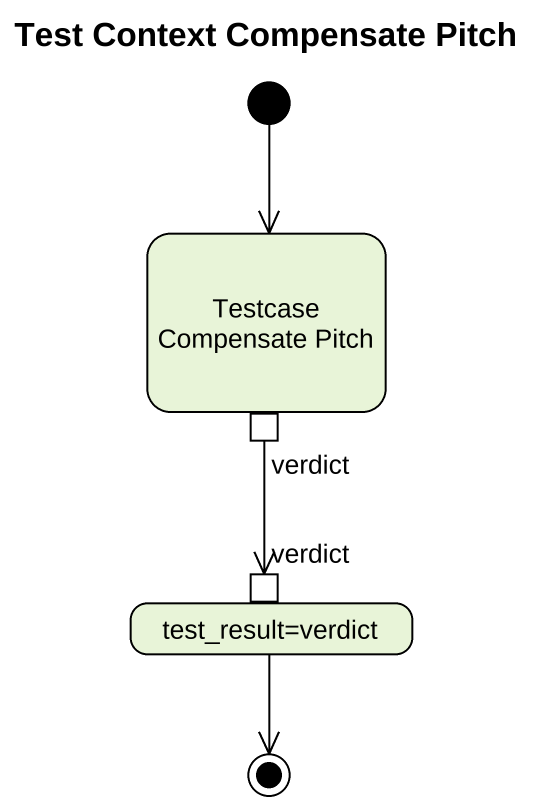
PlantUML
@startuml
title Test Context Compensate Pitch
hide empty description
state "Testcase Compensate Pitch" as Testcase_Compensate_Pitch {
  state verdict <<outputPin>>
}
state "test_result=verdict" as test_result_verdict {
  state "verdict" as verdict_2 <<inputPin>>
}
[*] --> Testcase_Compensate_Pitch
verdict --> verdict_2
test_result_verdict --> [*]
@enduml
